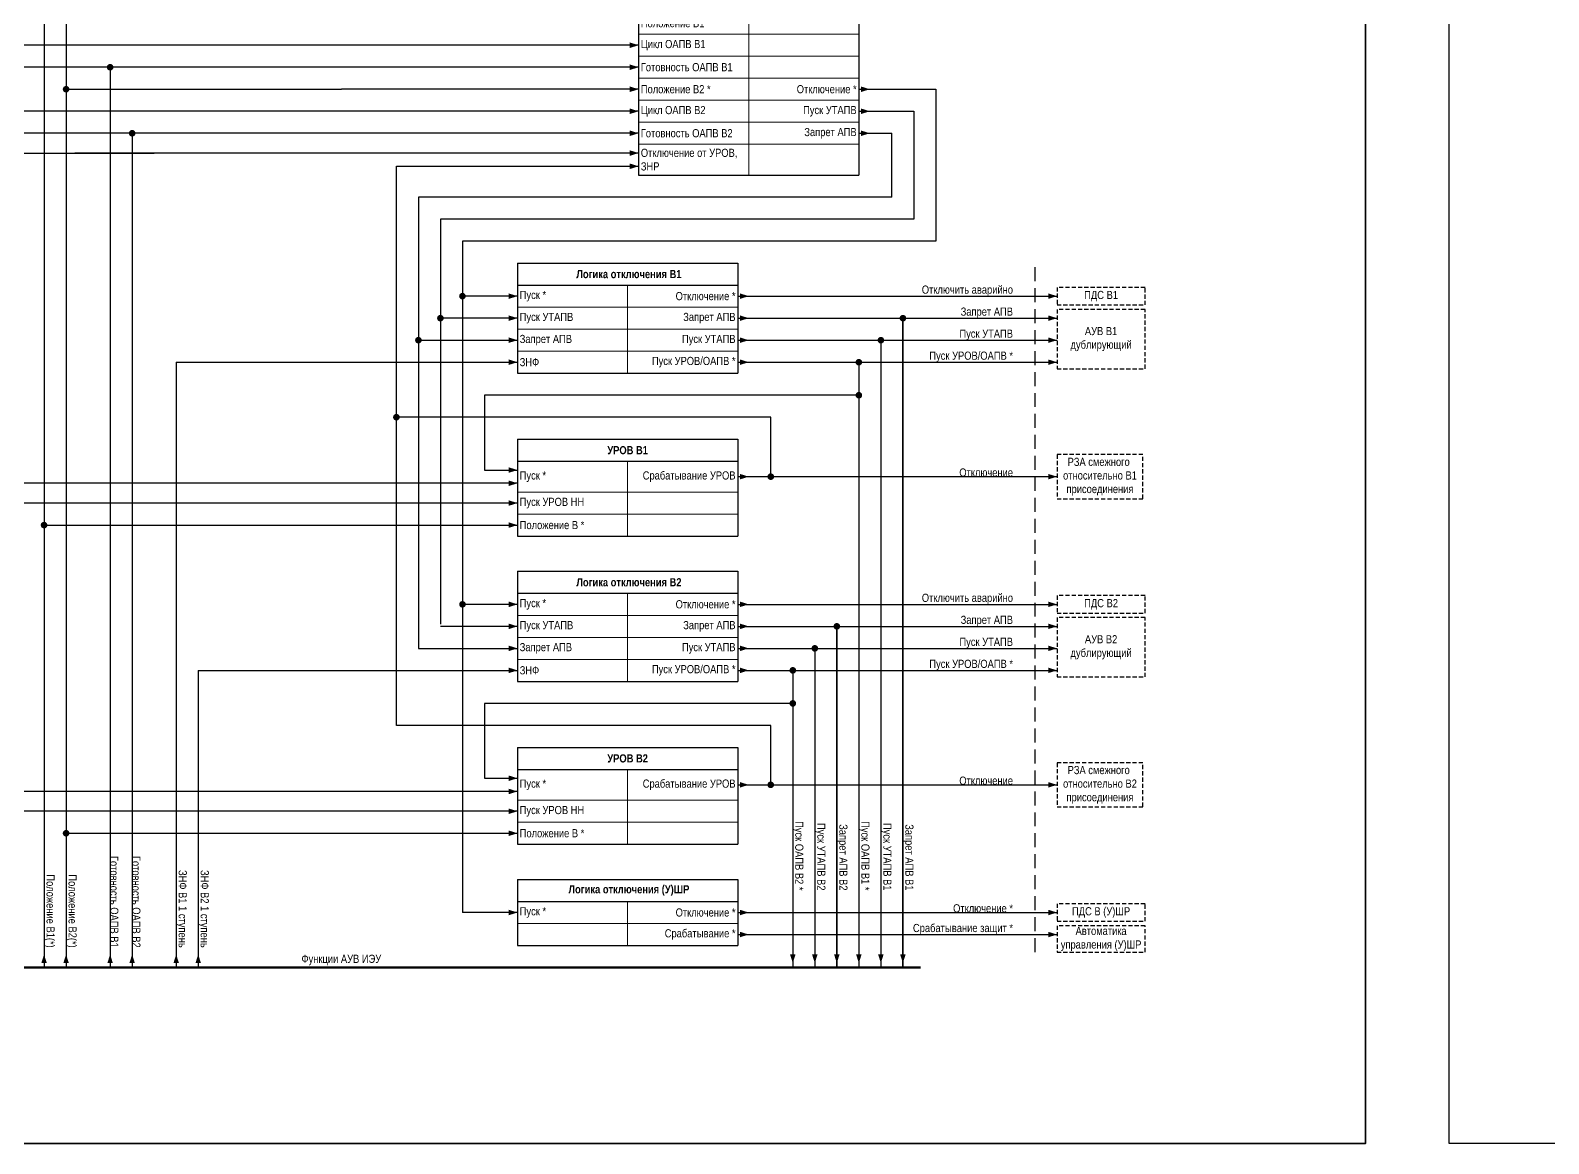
# Model space of a CAD drawing. Header units: millimetres. Extents: x -14593 to 14732, y -17400 to 5232.
# Drawn here: x 3184 to 3873, y -15405 to -14899 of the extents above; entities that cross this region are included whole.
import ezdxf

# ---------------------------------------------------------------- set-up
doc = ezdxf.new("R2010")
doc.units = ezdxf.units.MM
doc.linetypes.add('штриховая2', pattern=[9.525, 6.35, -3.175])
for name, color, linetype, lineweight in [('Основная', 7, 'Continuous', 30), ('Отключение_включение', 1, 'Continuous', 30), ('Цепи внешние', 84, 'Continuous', 30), ('Цепи внутренние', 5, 'Continuous', 30)]:
    doc.layers.add(name, color=color, linetype=linetype, lineweight=lineweight)
doc.layers.add('Рамка', color=8, linetype='Continuous', lineweight=35, plot=False)
doc.styles.add('Narrow', font='ARIALN.TTF')
doc.styles.add('Табл дан', font='ARIALN.TTF')
doc.styles.add('Табл загол', font='ARIALNB.TTF')

# ---------------------------------------------------------------- blocks, each defined once
blk = doc.blocks.new('*T127')
at = {"layer": 'Основная', "color": 0, "linetype": 'ByBlock', "lineweight": -2, "transparency": 16777216}
for p, q in [((0, 0), (100, 0)), ((0, 0), (0, -10)), ((100, 0), (100, -10))]:
    blk.add_line(p, q, dxfattribs=at)
at = {"layer": 'Основная', "color": 0, "linetype": 'ByBlock', "lineweight": 30, "transparency": 16777216}
for p, q in [((0, -10), (100, -10)), ((0, -10), (0, -148)), ((100, -10), (100, -148)), ((0, -148), (100, -148))]:
    blk.add_line(p, q, dxfattribs=at)
at = {"layer": 'Основная', "color": 0, "linetype": 'ByBlock', "lineweight": 18, "transparency": 16777216}
for p, q in [((50, -10), (50, -148)), ((0, -20), (100, -20)), ((0, -30), (100, -30)), ((0, -44), (100, -44)), ((0, -54), (100, -54)), ((0, -64), (100, -64)), ((0, -74), (100, -74)), ((0, -84), (100, -84)), ((0, -94), (100, -94)), ((0, -104), (100, -104)), ((0, -114), (100, -114)), ((0, -124), (100, -124)), ((0, -134), (100, -134))]:
    blk.add_line(p, q, dxfattribs=at)
at = {"layer": 'Основная', "color": 0, "transparency": 16777216, "char_height": 3.7}
for s, insert, width, attachment_point, style in [('{\\C256;Логика отключения}', (50, -5), 97, 5, 'Табл загол'), ('Отключение от ТО', (1, -15), 48, 4, 'Табл дан'), ('Пуск "ТУ пуска ОАПВ"', (99, -15), 48, 6, 'Табл дан'), ('{\\C256;Отключение от БЗ}', (1, -25), 48, 4, 'Табл дан'), ('Пуск "ТУ ОТФ"', (99, -25), 48, 6, 'Табл дан'), ('Трехфазное отключение', (1, -37), 48, 4, 'Табл дан'), ('Пуск "ТО"', (99, -37), 48, 6, 'Табл дан'), ('Отключение от ТЗО', (1, -49), 48, 4, 'Табл дан'), ('Запрет пуска ВЧ ПП', (99, -49), 48, 6, 'Табл дан'), ('Отключение от ЗНР', (1, -59), 48, 4, 'Табл дан'), ('ИПФ *', (1, -69), 48, 4, 'Табл дан'), ('\\A1;Положение В1 *', (1, -79), 48, 4, 'Табл дан'), ('\\A1;Цикл ОАПВ В1', (1, -89), 48, 4, 'Табл дан'), ('Готовность ОАПВ{\\C256; В}1', (1, -99), 48, 4, 'Табл дан'), ('\\A1;Положение В2 *', (1, -109), 48, 4, 'Табл дан'), ('Отключение *', (99, -109), 48, 6, 'Табл дан'), ('\\A1;Цикл ОАПВ В2', (1, -119), 48, 4, 'Табл дан'), ('Пуск УТАПВ', (99, -119), 48, 6, 'Табл дан'), ('Готовность ОАПВ{\\C256; В}2', (1, -129), 48, 4, 'Табл дан'), ('Запрет АПВ', (99, -129), 48, 6, 'Табл дан'), ('Отключение от УРОВ, ЗНР', (1, -141), 48, 4, 'Табл дан')]:
    blk.add_mtext(s, dxfattribs=dict(at, insert=insert, width=width, attachment_point=attachment_point, style=style))
blk = doc.blocks.new('Point')
at = {"layer": 'Основная', "color": 0, "const_width": 1.5}
blk.add_lwpolyline([(-0.75, 0, 1), (0.75, 0, 1)], format="xyb", close=True, dxfattribs=at)
blk = doc.blocks.new('*T132')
at = {"layer": 'Основная', "color": 0, "linetype": 'ByBlock', "lineweight": -2, "transparency": 16777216}
for p, q in [((0, 0), (100, 0)), ((0, 0), (0, -10)), ((100, 0), (100, -10))]:
    blk.add_line(p, q, dxfattribs=at)
at = {"layer": 'Основная', "color": 0, "linetype": 'ByBlock', "lineweight": 30, "transparency": 16777216}
for p, q in [((0, -10), (100, -10)), ((0, -10), (0, -44)), ((100, -10), (100, -44)), ((0, -44), (100, -44))]:
    blk.add_line(p, q, dxfattribs=at)
at = {"layer": 'Основная', "color": 0, "linetype": 'ByBlock', "lineweight": 18, "transparency": 16777216}
for p, q in [((50, -10), (50, -44)), ((0, -24), (100, -24)), ((0, -34), (100, -34))]:
    blk.add_line(p, q, dxfattribs=at)
at = {"layer": 'Основная', "color": 0, "transparency": 16777216, "char_height": 3.7}
for s, insert, width, attachment_point, style in [('{\\C256;УРОВ В1}', (50, -5), 97, 5, 'Табл загол'), ('{\\C256;Пуск *}', (1, -17), 48, 4, 'Табл дан'), ('Срабатывание УРОВ', (99, -17), 48, 6, 'Табл дан'), ('Пуск УРОВ НН', (1, -29), 48, 4, 'Табл дан'), ('Положение В *', (1, -39), 48, 4, 'Табл дан')]:
    blk.add_mtext(s, dxfattribs=dict(at, insert=insert, width=width, attachment_point=attachment_point, style=style))
blk = doc.blocks.new('*T133')
at = {"layer": 'Основная', "color": 0, "linetype": 'ByBlock', "lineweight": -2, "transparency": 16777216}
for p, q in [((0, 0), (100, 0)), ((0, 0), (0, -10)), ((100, 0), (100, -10))]:
    blk.add_line(p, q, dxfattribs=at)
at = {"layer": 'Основная', "color": 0, "linetype": 'ByBlock', "lineweight": 30, "transparency": 16777216}
for p, q in [((0, -10), (100, -10)), ((0, -10), (0, -50)), ((100, -10), (100, -50)), ((0, -50), (100, -50))]:
    blk.add_line(p, q, dxfattribs=at)
at = {"layer": 'Основная', "color": 0, "linetype": 'ByBlock', "lineweight": 18, "transparency": 16777216}
for p, q in [((50, -10), (50, -50)), ((0, -20), (100, -20)), ((0, -30), (100, -30)), ((0, -40), (100, -40))]:
    blk.add_line(p, q, dxfattribs=at)
at = {"layer": 'Основная', "color": 0, "transparency": 16777216, "char_height": 3.7}
for s, insert, width, attachment_point, style in [('{\\C256; Логика отключения В1}', (50, -5), 97, 5, 'Табл загол'), ('Пуск *', (1, -15), 48, 4, 'Табл дан'), ('Отключение *', (99, -15), 48, 6, 'Табл дан'), ('Пуск УТАПВ', (1, -25), 48, 4, 'Табл дан'), ('Запрет АПВ', (99, -25), 48, 6, 'Табл дан'), ('Запрет АПВ', (1, -35), 48, 4, 'Табл дан'), ('Пуск УТАПВ', (99, -35), 48, 6, 'Табл дан'), ('ЗНФ', (1, -45), 48, 4, 'Табл дан'), ('Пуск УРОВ/ОАПВ *', (99, -45), 48, 6, 'Табл дан')]:
    blk.add_mtext(s, dxfattribs=dict(at, insert=insert, width=width, attachment_point=attachment_point, style=style))
blk = doc.blocks.new('*T134')
at = {"layer": 'Основная', "color": 0, "linetype": 'ByBlock', "lineweight": -2, "transparency": 16777216}
for p, q in [((0, 0), (100, 0)), ((0, 0), (0, -10)), ((100, 0), (100, -10))]:
    blk.add_line(p, q, dxfattribs=at)
at = {"layer": 'Основная', "color": 0, "linetype": 'ByBlock', "lineweight": 30, "transparency": 16777216}
for p, q in [((0, -10), (100, -10)), ((0, -10), (0, -50)), ((100, -10), (100, -50)), ((0, -50), (100, -50))]:
    blk.add_line(p, q, dxfattribs=at)
at = {"layer": 'Основная', "color": 0, "linetype": 'ByBlock', "lineweight": 18, "transparency": 16777216}
for p, q in [((50, -10), (50, -50)), ((0, -20), (100, -20)), ((0, -30), (100, -30)), ((0, -40), (100, -40))]:
    blk.add_line(p, q, dxfattribs=at)
at = {"layer": 'Основная', "color": 0, "transparency": 16777216, "char_height": 3.7}
for s, insert, width, attachment_point, style in [('{\\C256; Логика отключения В2}', (50, -5), 97, 5, 'Табл загол'), ('Пуск *', (1, -15), 48, 4, 'Табл дан'), ('Отключение *', (99, -15), 48, 6, 'Табл дан'), ('Пуск УТАПВ', (1, -25), 48, 4, 'Табл дан'), ('Запрет АПВ', (99, -25), 48, 6, 'Табл дан'), ('Запрет АПВ', (1, -35), 48, 4, 'Табл дан'), ('Пуск УТАПВ', (99, -35), 48, 6, 'Табл дан'), ('ЗНФ', (1, -45), 48, 4, 'Табл дан'), ('Пуск УРОВ/ОАПВ *', (99, -45), 48, 6, 'Табл дан')]:
    blk.add_mtext(s, dxfattribs=dict(at, insert=insert, width=width, attachment_point=attachment_point, style=style))
blk = doc.blocks.new('*T135')
at = {"layer": 'Основная', "color": 0, "linetype": 'ByBlock', "lineweight": -2, "transparency": 16777216}
for p, q in [((0, 0), (100, 0)), ((0, 0), (0, -10)), ((100, 0), (100, -10))]:
    blk.add_line(p, q, dxfattribs=at)
at = {"layer": 'Основная', "color": 0, "linetype": 'ByBlock', "lineweight": 30, "transparency": 16777216}
for p, q in [((0, -10), (100, -10)), ((0, -10), (0, -44)), ((100, -10), (100, -44)), ((0, -44), (100, -44))]:
    blk.add_line(p, q, dxfattribs=at)
at = {"layer": 'Основная', "color": 0, "linetype": 'ByBlock', "lineweight": 18, "transparency": 16777216}
for p, q in [((50, -10), (50, -44)), ((0, -24), (100, -24)), ((0, -34), (100, -34))]:
    blk.add_line(p, q, dxfattribs=at)
at = {"layer": 'Основная', "color": 0, "transparency": 16777216, "char_height": 3.7}
for s, insert, width, attachment_point, style in [('{\\C256;УРОВ В2}', (50, -5), 97, 5, 'Табл загол'), ('{\\C256;Пуск *}', (1, -17), 48, 4, 'Табл дан'), ('Срабатывание УРОВ', (99, -17), 48, 6, 'Табл дан'), ('Пуск УРОВ НН', (1, -29), 48, 4, 'Табл дан'), ('Положение В *', (1, -39), 48, 4, 'Табл дан')]:
    blk.add_mtext(s, dxfattribs=dict(at, insert=insert, width=width, attachment_point=attachment_point, style=style))
blk = doc.blocks.new('*T136')
at = {"layer": 'Основная', "color": 0, "linetype": 'ByBlock', "lineweight": -2, "transparency": 16777216}
for p, q in [((0, 0), (100, 0)), ((0, 0), (0, -10)), ((100, 0), (100, -10))]:
    blk.add_line(p, q, dxfattribs=at)
at = {"layer": 'Основная', "color": 0, "linetype": 'ByBlock', "lineweight": 30, "transparency": 16777216}
for p, q in [((0, -10), (100, -10)), ((0, -10), (0, -30)), ((100, -10), (100, -30)), ((0, -30), (100, -30))]:
    blk.add_line(p, q, dxfattribs=at)
at = {"layer": 'Основная', "color": 0, "linetype": 'ByBlock', "lineweight": 18, "transparency": 16777216}
for p, q in [((50, -10), (50, -30)), ((0, -20), (100, -20))]:
    blk.add_line(p, q, dxfattribs=at)
at = {"layer": 'Основная', "color": 0, "transparency": 16777216, "char_height": 3.7}
for s, insert, width, attachment_point, style in [('{\\C256; Логика отключения (У)ШР}', (50, -5), 97, 5, 'Табл загол'), ('Пуск *', (1, -15), 48, 4, 'Табл дан'), ('Отключение *', (99, -15), 48, 6, 'Табл дан'), ('Срабатывание *', (99, -25), 48, 6, 'Табл дан')]:
    blk.add_mtext(s, dxfattribs=dict(at, insert=insert, width=width, attachment_point=attachment_point, style=style))

msp = doc.modelspace()

# ---------------------------------------------------------------- linework, layer by layer
at = {"layer": 'Отключение_включение'}
msp.add_lwpolyline([(3828, -14115), (4747, -14115), (4747, -15405), (3828, -15405)], close=True, dxfattribs=at)
at = {"layer": 'Отключение_включение', "ltscale": 0.3}
for points in [[(3565, -14926, 0, 2.5, 0), (3561, -14926, 0, 0, 0)], [(3460, -14955, 0, 2.5, 0), (3456, -14955, 0, 0, 0)], [(3460, -14961, 0, 2.5, 0), (3456, -14961, 0, 0, 0)], [(3405, -15020, 0, 2.5, 0), (3401, -15020, 0, 0, 0)], [(3510, -15020, 0, 2.5, 0), (3506, -15020, 0, 0, 0)], [(3650, -15020, 0, 2.5, 0), (3646, -15020, 0, 0, 0)], [(3405, -15050, 0, 2.5, 0), (3401, -15050, 0, 0, 0)], [(3510, -15102, 0, 2.5, 0), (3506, -15102, 0, 0, 0)], [(3650, -15102, 0, 2.5, 0), (3646, -15102, 0, 0, 0)], [(3405, -15160, 0, 2.5, 0), (3401, -15160, 0, 0, 0)], [(3510, -15160, 0, 2.5, 0), (3506, -15160, 0, 0, 0)], [(3650, -15160, 0, 2.5, 0), (3646, -15160, 0, 0, 0)], [(3405, -15190, 0, 2.5, 0), (3401, -15190, 0, 0, 0)], [(3510, -15242, 0, 2.5, 0), (3506, -15242, 0, 0, 0)], [(3650, -15242, 0, 2.5, 0), (3646, -15242, 0, 0, 0)], [(3405, -15300, 0, 2.5, 0), (3401, -15300, 0, 0, 0)], [(3510, -15300, 0, 2.5, 0), (3506, -15300, 0, 0, 0)], [(3650, -15300, 0, 2.5, 0), (3646, -15300, 0, 0, 0)], [(3510, -15310, 0, 2.5, 0), (3506, -15310, 0, 0, 0)], [(3650, -15310, 0, 2.5, 0), (3646, -15310, 0, 0, 0)], [(3250, -15319, 0, 2.5, 0), (3250, -15323, 0, 0, 0)], [(3260, -15319, 0, 2.5, 0), (3260, -15323, 0, 0, 0)]]:
    msp.add_lwpolyline(points, format="xyseb", dxfattribs=at)
at = {"layer": 'Отключение_включение'}
for points in [[(3560, -14926), (3595, -14926)], [(3595, -14926), (3595, -14995)], [(3040, -14955), (3240, -14955)], [(3350, -15215), (3350, -14961)], [(3350, -14961), (3460, -14961)], [(3595, -14995), (3380, -14995)], [(3380, -14995), (3380, -15300)], [(3405, -15020), (3380, -15020)], [(3505, -15020), (3650, -15020)], [(3250, -15050), (3405, -15050)], [(3250, -15050), (3250, -15325)], [(3520, -15075), (3350, -15075)], [(3520, -15102), (3520, -15075)], [(3405, -15160), (3380, -15160)], [(3505, -15160), (3650, -15160)], [(3260, -15190), (3405, -15190)], [(3260, -15190), (3260, -15325)], [(3520, -15215), (3350, -15215)], [(3520, -15242), (3520, -15215)], [(3405, -15300), (3380, -15300)], [(3505, -15300), (3650, -15300)], [(3505, -15310), (3650, -15310)]]:
    msp.add_lwpolyline(points, dxfattribs=at)
at = {"layer": 'Отключение_включение', "ltscale": 0.3}
for points in [[(3460, -14955), (3204, -14955)], [(3505, -15102), (3650, -15102)], [(3505, -15242), (3650, -15242)]]:
    msp.add_lwpolyline(points, dxfattribs=at)
at = {"layer": 'Рамка', "color": 1}
msp.add_lwpolyline([(2871, -14115), (3790, -14115), (3790, -15405), (2871, -15405)], close=True, dxfattribs=at)
at = {"layer": 'Цепи внешние', "ltscale": 0.3}
for points in [[(3220, -14916), (3040, -14916)], [(3230, -14946), (3040, -14946)], [(3580, -15030), (3650, -15030)], [(3570, -15040), (3650, -15040)], [(3560, -15050), (3650, -15050)], [(3550, -15170), (3650, -15170)], [(3540, -15180), (3650, -15180)], [(3530, -15190), (3650, -15190)]]:
    msp.add_lwpolyline(points, dxfattribs=at)
at = {"layer": 'Цепи внешние', "linetype": 'штриховая2', "ltscale": 0.3}
for points in [[(3690, -15016), (3650, -15016), (3650, -15024), (3690, -15024)], [(3690, -15026), (3650, -15026), (3650, -15053), (3690, -15053)], [(3689, -15092), (3650, -15092), (3650, -15112), (3689, -15112)], [(3690, -15156), (3650, -15156), (3650, -15164), (3690, -15164)], [(3690, -15166), (3650, -15166), (3650, -15193), (3690, -15193)], [(3689, -15232), (3650, -15232), (3650, -15252), (3689, -15252)], [(3690, -15296), (3650, -15296), (3650, -15304), (3690, -15304)], [(3690, -15306), (3650, -15306), (3650, -15318), (3690, -15318)]]:
    msp.add_lwpolyline(points, close=True, dxfattribs=at)
at = {"layer": 'Цепи внешние', "ltscale": 0.3}
for points in [[(3650, -15030, 0, 2.5, 0), (3646, -15030, 0, 0, 0)], [(3650, -15040, 0, 2.5, 0), (3646, -15040, 0, 0, 0)], [(3650, -15050, 0, 2.5, 0), (3646, -15050, 0, 0, 0)], [(3405, -15105, 0, 2.5, 0), (3401, -15105, 0, 0, 0)], [(3405, -15114, 0, 2.5, 0), (3401, -15114, 0, 0, 0)], [(3650, -15170, 0, 2.5, 0), (3646, -15170, 0, 0, 0)], [(3650, -15180, 0, 2.5, 0), (3646, -15180, 0, 0, 0)], [(3650, -15190, 0, 2.5, 0), (3646, -15190, 0, 0, 0)], [(3405, -15245, 0, 2.5, 0), (3401, -15245, 0, 0, 0)], [(3405, -15254, 0, 2.5, 0), (3401, -15254, 0, 0, 0)]]:
    msp.add_lwpolyline(points, format="xyseb", dxfattribs=at)
at = {"layer": 'Цепи внешние'}
for points in [[(3405, -15105), (3040, -15105)], [(3405, -15114), (3040, -15114)], [(3405, -15245), (3040, -15245)], [(3405, -15254), (3040, -15254)]]:
    msp.add_lwpolyline(points, dxfattribs=at)
at = {"layer": 'Цепи внутренние', "ltscale": 0.3}
for points in [[(3190, -14315), (3190, -15325)], [(3200, -14325), (3200, -15325)], [(3460, -14906), (3160, -14906)], [(3460, -14916), (3220, -14916)], [(3460, -14926), (3325, -14926)], [(3460, -14936), (3170, -14936)], [(3460, -14946), (3230, -14946)]]:
    msp.add_lwpolyline(points, dxfattribs=at)
for points in [[(3460, -14906, 0, 2.5, 0), (3456, -14906, 0, 0, 0)], [(3460, -14916, 0, 2.5, 0), (3456, -14916, 0, 0, 0)], [(3460, -14926, 0, 2.5, 0), (3456, -14926, 0, 0, 0)], [(3460, -14936, 0, 2.5, 0), (3456, -14936, 0, 0, 0)], [(3565, -14936, 0, 2.5, 0), (3561, -14936, 0, 0, 0)], [(3460, -14946, 0, 2.5, 0), (3456, -14946, 0, 0, 0)], [(3565, -14946, 0, 2.5, 0), (3561, -14946, 0, 0, 0)], [(3405, -15030, 0, 2.5, 0), (3401, -15030, 0, 0, 0)], [(3510, -15030, 0, 2.5, 0), (3506, -15030, 0, 0, 0)], [(3405, -15040, 0, 2.5, 0), (3401, -15040, 0, 0, 0)], [(3510, -15040, 0, 2.5, 0), (3506, -15040, 0, 0, 0)], [(3510, -15050, 0, 2.5, 0), (3506, -15050, 0, 0, 0)], [(3405, -15099, 0, 2.5, 0), (3401, -15099, 0, 0, 0)], [(3405, -15124, 0, 2.5, 0), (3401, -15124, 0, 0, 0)], [(3405, -15170, 0, 2.5, 0), (3401, -15170, 0, 0, 0)], [(3510, -15170, 0, 2.5, 0), (3506, -15170, 0, 0, 0)], [(3405, -15180, 0, 2.5, 0), (3401, -15180, 0, 0, 0)], [(3510, -15180, 0, 2.5, 0), (3506, -15180, 0, 0, 0)], [(3510, -15190, 0, 2.5, 0), (3506, -15190, 0, 0, 0)], [(3405, -15239, 0, 2.5, 0), (3401, -15239, 0, 0, 0)], [(3405, -15264, 0, 2.5, 0), (3401, -15264, 0, 0, 0)], [(3190, -15319, 0, 2.5, 0), (3190, -15323, 0, 0, 0)], [(3200, -15319, 0, 2.5, 0), (3200, -15323, 0, 0, 0)], [(3220, -15319, 0, 2.5, 0), (3220, -15323, 0, 0, 0)], [(3230, -15319, 0, 2.5, 0), (3230, -15323, 0, 0, 0)], [(3530, -15323, 0, 2.5, 0), (3530, -15319, 0, 0, 0)], [(3540, -15323, 0, 2.5, 0), (3540, -15319, 0, 0, 0)], [(3550, -15323, 0, 2.5, 0), (3550, -15319, 0, 0, 0)], [(3560, -15323, 0, 2.5, 0), (3560, -15319, 0, 0, 0)], [(3570, -15323, 0, 2.5, 0), (3570, -15319, 0, 0, 0)], [(3580, -15323, 0, 2.5, 0), (3580, -15319, 0, 0, 0)]]:
    msp.add_lwpolyline(points, format="xyseb", dxfattribs=at)
at = {"layer": 'Цепи внутренние'}
for points in [[(3220, -14916), (3220, -15325)], [(3200, -14926), (3325, -14926)], [(3560, -14936), (3585, -14936)], [(3585, -14936), (3585, -14985)], [(3230, -14946), (3230, -15325)], [(3560, -14946), (3575, -14946)], [(3575, -14975), (3575, -14946)], [(3575, -14975), (3360, -14975)], [(3360, -14975), (3360, -15029)], [(3360, -14975), (3360, -15029)], [(3585, -14985), (3370, -14985)], [(3370, -14985), (3370, -15169)], [(3360, -15029), (3360, -15180)], [(3405, -15030), (3370, -15030)], [(3505, -15030), (3580, -15030)], [(3580, -15030), (3580, -15325)], [(3580, -15325), (3580, -15030)], [(3360, -15040), (3405, -15040)], [(3505, -15040), (3570, -15040)], [(3570, -15040), (3570, -15325)], [(3505, -15050), (3560, -15050)], [(3560, -15050), (3560, -15065)], [(3560, -15065), (3390, -15065)], [(3390, -15065), (3390, -15099)], [(3560, -15065), (3560, -15325)], [(3390, -15099), (3405, -15099)], [(3190, -15124), (3405, -15124)], [(3405, -15170), (3370, -15170)], [(3505, -15170), (3550, -15170)], [(3550, -15170), (3550, -15325)], [(3550, -15325), (3550, -15170)], [(3360, -15180), (3405, -15180)], [(3505, -15180), (3540, -15180)], [(3540, -15180), (3540, -15325)], [(3505, -15190), (3530, -15190)], [(3530, -15190), (3530, -15205)], [(3530, -15205), (3390, -15205)], [(3390, -15205), (3390, -15239)], [(3530, -15205), (3530, -15325)], [(3390, -15239), (3405, -15239)], [(3200, -15264), (3405, -15264)]]:
    msp.add_lwpolyline(points, dxfattribs=at)
at = {"layer": 'Цепи внутренние', "linetype": 'штриховая2'}
msp.add_lwpolyline([(3640, -15318), (3640, -15005)], dxfattribs=at)
at = {"layer": 'Цепи внутренние', "lineweight": 60}
msp.add_lwpolyline([(3150, -15325), (3588, -15325)], dxfattribs=at)

# ---------------------------------------------------------------- block references
for name, p in [('*T127', (3460, -14817)), ('*T133', (3405, -15005)), ('*T132', (3405, -15085)), ('*T134', (3405, -15145)), ('*T135', (3405, -15225)), ('*T136', (3405, -15285))]:
    msp.add_blockref(name, p)
at = {"layer": 'Отключение_включение'}
for p in [(3380, -15020), (3350, -15075), (3520, -15102), (3380, -15160), (3520, -15242)]:
    msp.add_blockref('Point', p, dxfattribs=at)
at = {"layer": 'Цепи внешние'}
for p in [(3220, -14916), (3230, -14946), (3580, -15030), (3570, -15040), (3560, -15050), (3550, -15170), (3540, -15180), (3530, -15190)]:
    msp.add_blockref('Point', p, dxfattribs=at)
at = {"layer": 'Цепи внутренние'}
for p in [(3200, -14926), (3370, -15030), (3360, -15040), (3560, -15065), (3190, -15124), (3530, -15205), (3200, -15264)]:
    msp.add_blockref('Point', p, dxfattribs=at)

# ---------------------------------------------------------------- texts
at = {"layer": 'Основная', "char_height": 3.7, "style": 'Narrow'}
for s, insert, width, attachment_point in [('Отключить аварийно', (3630, -15020), 124, 9), ('ПДС В1', (3670, -15020), 40, 5), ('Запрет АПВ', (3630, -15030), 64, 9), ('Пуск УТАПВ', (3630, -15040), 64, 9), ('АУВ В1\\Pдублирующий ', (3670, -15039.5), 40, 5), ('Пуск УРОВ/ОАПВ *', (3630, -15050), 64, 9), ('Отключение', (3630, -15102), 105, 9), ('РЗА смежного  относительно В1 присоединения ', (3669.5, -15102), 39, 5), ('Отключить аварийно', (3630, -15160), 124, 9), ('ПДС В2', (3670, -15160), 40, 5), ('Запрет АПВ', (3630, -15170), 64, 9), ('АУВ В2\\Pдублирующий ', (3670, -15179.5), 40, 5), ('Пуск УТАПВ', (3630, -15180), 64, 9), ('Пуск УРОВ/ОАПВ *', (3630, -15190), 64, 9), ('РЗА смежного  относительно В2 присоединения ', (3669.5, -15242), 39, 5), ('Отключение', (3630, -15242), 105, 9), ('Отключение *', (3630, -15300), 38, 9), ('ПДС В (У)ШР', (3670, -15300), 40, 5), ('Срабатывание защит *', (3630, -15310), 50, 9), ('Автоматика управления (У)ШР', (3670, -15312), 40, 5), ('Функции АУВ ИЭУ', (3325, -15324), 55, 8)]:
    msp.add_mtext(s, dxfattribs=dict(at, insert=insert, width=width, attachment_point=attachment_point))
at = {"layer": 'Основная', "char_height": 3.7, "attachment_point": 9, "rotation": 270, "style": 'Narrow'}
for s, insert, width in [('Пуск ОАПВ В2 *', (3530, -15290), 75), ('Пуск УТАПВ В2', (3540, -15290), 75), ('Запрет АПВ В2', (3550, -15290), 75), ('Пуск ОАПВ В1 *', (3560, -15290), 75), ('Пуск УТАПВ В1', (3570, -15290), 75), ('Запрет АПВ В1', (3580, -15290), 75), ('{\\C0;Готовность ОАПВ} В1', (3220, -15316), 65), ('{\\C0;Готовность ОАПВ} В2', (3230, -15316), 65), ('Положение В1(*)', (3190, -15316), 65), ('Положение В2(*)', (3200, -15316), 65), ('ЗНФ В1 1 ступень', (3250, -15316), 65), ('ЗНФ В2 1 ступень', (3260, -15316), 65)]:
    msp.add_mtext(s, dxfattribs=dict(at, insert=insert, width=width))

doc.saveas('drawing.dxf')
